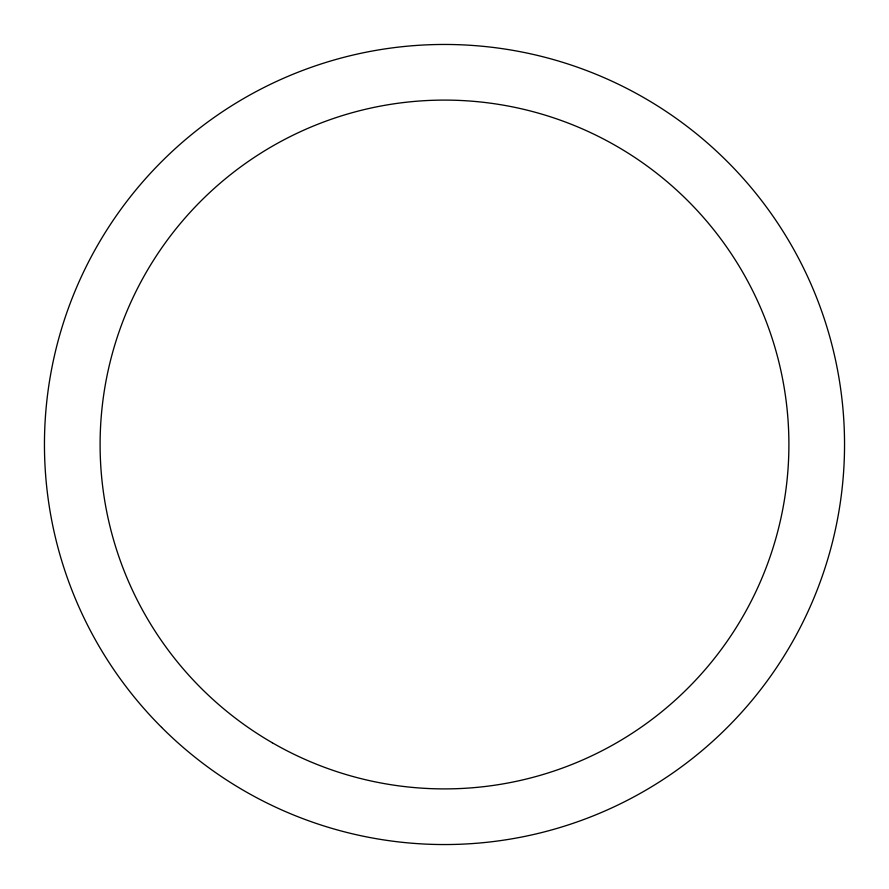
<?xml version="1.0" encoding="UTF-8"?>
<svg xmlns="http://www.w3.org/2000/svg" width="889" height="889" viewBox="0 0 889 889"><rect width="100%" height="100%" fill="white"/><g stroke="black" fill="none" stroke-linecap="round" stroke-linejoin="round"><path stroke-width="1.33" d="M161.62 727.38A400.05 400.05 0 0 0 830.915 548.035A400.05 400.05 0 0 0 340.965 58.085A400.05 400.05 0 0 0 161.62 727.38M272.301 742.76A344.399 344.399 0 0 0 788.899 444.5A344.399 344.399 0 0 0 272.301 146.24A344.399 344.399 0 0 0 272.301 742.76"/></g></svg>
